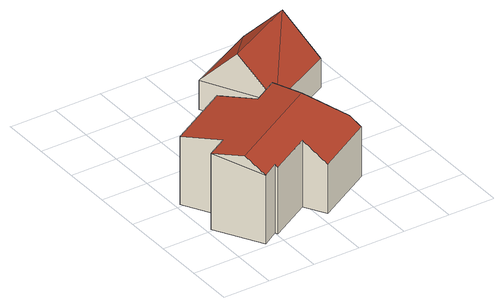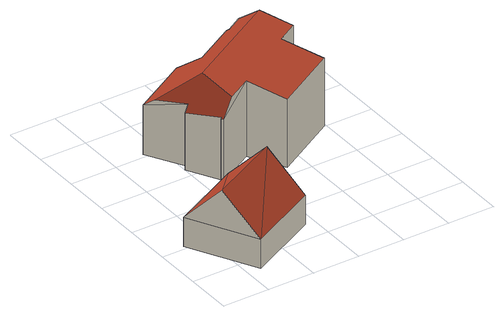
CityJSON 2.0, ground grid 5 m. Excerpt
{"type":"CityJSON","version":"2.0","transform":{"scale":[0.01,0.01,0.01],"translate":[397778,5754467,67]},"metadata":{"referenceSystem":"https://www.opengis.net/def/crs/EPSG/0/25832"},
"CityObjects":{
"building1":{"type":"Building","attributes":{"Gemeindeschluessel":"05515000","Geometrietyp2DReferenz":"3000","function":"31001_1000","roofType":"5000","measuredHeight":9},"address":[{"country":"Germany","locality":"Münster","thoroughfareNumber":"38","thoroughfareName":"Lindenallee"}],"geometry":[{"type":"Solid","lod":"2","boundaries":[[[[0,1,2,3]],[[4,5,1,0]],[[6,7,5,4]],[[8,9,7,6]],[[10,11,9,8]],[[12,13,11,10]],[[14,15,13,12]],[[16,17,15,14]],[[18,19,17,16]],[[20,21,19,18]],[[22,23,21,20]],[[24,25,23,22]],[[26,27,25,24]],[[28,29,27,26]],[[30,31,29,28]],[[3,2,31,30]],[[32,16,14,12,10,8,33,34]],[[33,6,4,0,3,30,35,34]],[[32,34,35,28,26,24,22,20,18]],[[28,35,30]],[[6,33,8]],[[16,32,18]],[[1,5,7,9,11,13,15,17,19,21,23,25,27,29,31,2]]]],"semantics":{"surfaces":[{"type":"WallSurface"},{"type":"RoofSurface"},{"type":"GroundSurface"}],"values":[[0,0,0,0,0,0,0,0,0,0,0,0,0,0,0,0,1,1,1,0,0,0,2]]}}]},
"building2":{"type":"Building","attributes":{"Gemeindeschluessel":"05515000","Geometrietyp2DReferenz":"3000","function":"31001_2460","roofType":"3100","measuredHeight":7.3},"geometry":[{"type":"Solid","lod":"2","boundaries":[[[[36,37,38,39]],[[40,41,37,36]],[[42,43,41,40]],[[39,38,43,42]],[[36,44,40]],[[42,45,39]],[[45,44,36]],[[36,39,45]],[[42,40,44]],[[44,45,42]],[[37,41,43,38]]]],"semantics":{"surfaces":[{"type":"WallSurface"},{"type":"RoofSurface"},{"type":"GroundSurface"}],"values":[[0,0,0,0,0,0,1,1,1,1,2]]}}]}
},
"vertices":[
[35,1011,774],[35,1011,31],[255,628,31],[255,628,861],[710,1397,774],[710,1397,31],[917,1034,857],[917,1034,31],[1322,1266,707],[1322,1266,31],[1338,1238,703],[1338,1238,31],[1329,1233,712],[1329,1233,31],[1513,907,654],[1513,907,31],[1458,874,713],[1458,874,31],[1686,470,569],[1686,470,31],[1077,120,568],[1077,120,31],[944,348,759],[944,348,31],[502,95,759],[502,95,31],[487,121,780],[487,121,31],[314,18,778],[314,18,31],[36,504,861],[36,504,31],[1624,580,661],[1181,1185,857],[1240,791,931],[209,201,931],
[1860,2659,331],[1860,2659,13],[1100,2269,13],[1100,2269,331],[2236,1948,331],[2236,1948,13],[1478,1560,331],[1478,1560,13],[2048,2303,743],[1289,1914,743]
]}
